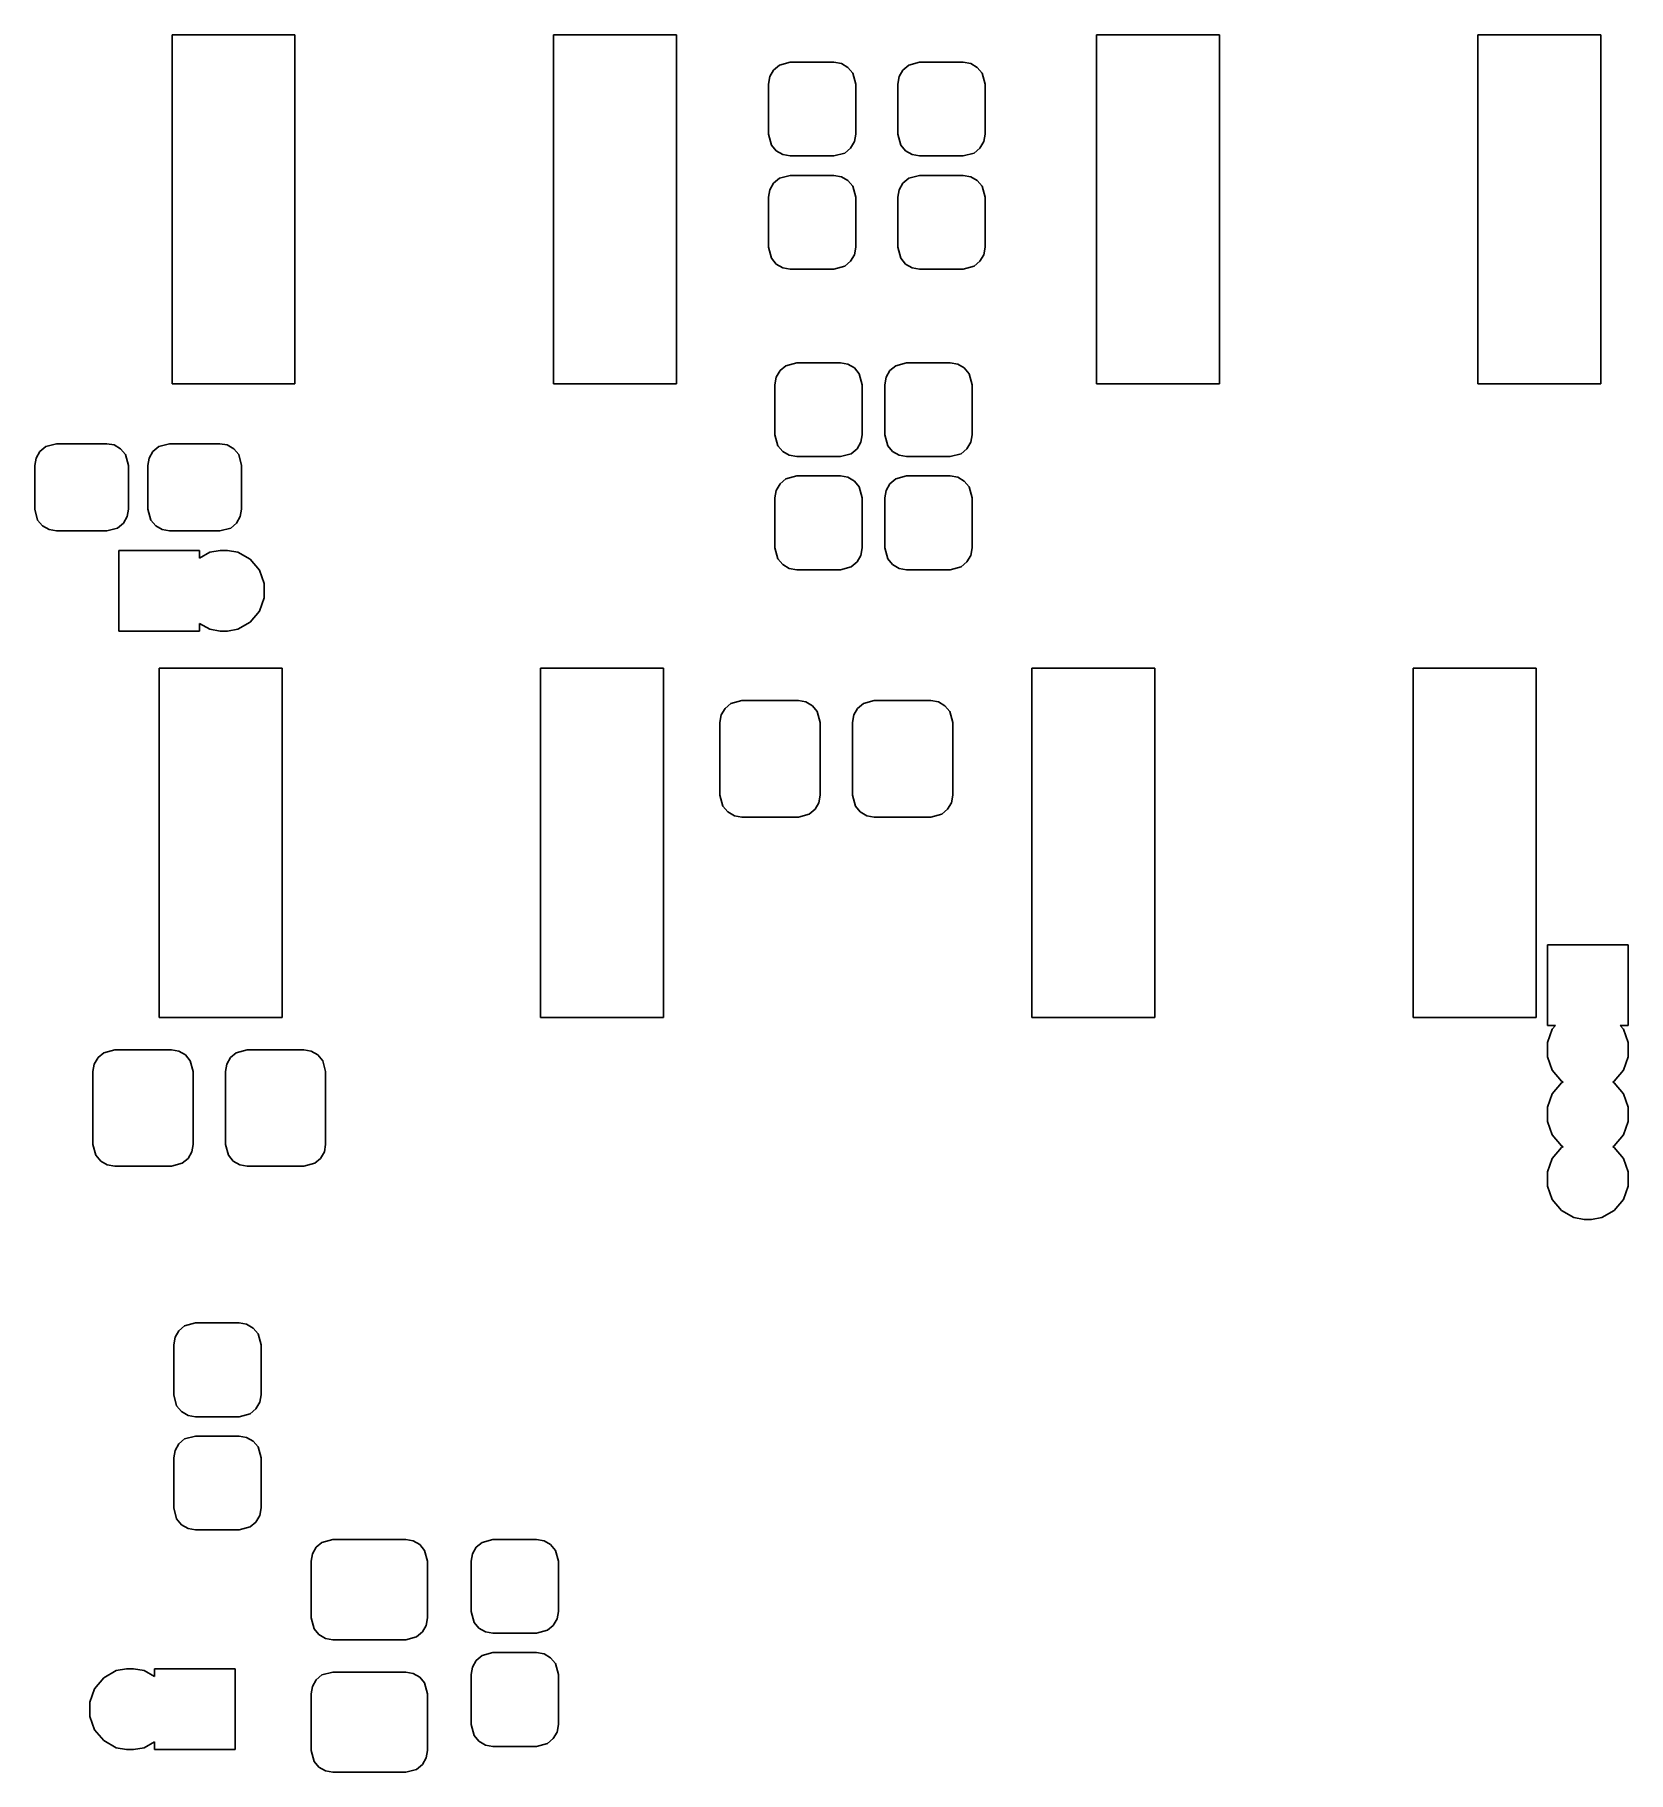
# Model space of a CAD drawing. Extents: x 144.1 to 168.7, y -90.4 to -63.5.
import ezdxf

# ---------------------------------------------------------------- set-up
doc = ezdxf.new("R2010")
doc.units = 0
doc.header["$MEASUREMENT"] = 0
doc.layers.add('BLACK', color=7, linetype='CONTINUOUS')

msp = doc.modelspace()

# ---------------------------------------------------------------- linework, layer by layer
at = {"layer": 'BLACK', "linetype": 'CONTINUOUS'}
for p, q in [((146.2, -68.9), (146.2, -63.5)), ((146.2, -63.5), (148.1, -63.5)), ((148.1, -63.5), (148.1, -68.9)), ((152.1, -68.9), (152.1, -63.5)), ((152.1, -63.5), (154, -63.5)), ((154, -63.5), (154, -68.9)), ((160.5, -68.9), (160.5, -63.5)), ((160.5, -63.5), (162.4, -63.5)), ((162.4, -63.5), (162.4, -68.9)), ((166.4, -68.9), (166.4, -63.5)), ((166.4, -63.5), (168.3, -63.5)), ((168.3, -63.5), (168.3, -68.9)), ((155.594, -63.9702), (155.762, -63.925)), ((155.762, -63.925), (156.438, -63.925)), ((156.438, -63.925), (156.553, -63.9454)), ((156.553, -63.9454), (156.654, -64.004)), ((157.594, -63.9702), (157.762, -63.925)), ((157.762, -63.925), (158.438, -63.925)), ((158.438, -63.925), (158.553, -63.9454)), ((158.553, -63.9454), (158.654, -64.004)), ((155.425, -64.2625), (155.445, -64.1471)), ((155.445, -64.1471), (155.504, -64.0456)), ((155.504, -64.0456), (155.594, -63.9702)), ((156.654, -64.004), (156.73, -64.0938)), ((156.73, -64.0938), (156.775, -64.2625)), ((157.425, -64.2625), (157.445, -64.1471)), ((157.445, -64.1471), (157.504, -64.0456)), ((157.504, -64.0456), (157.594, -63.9702)), ((158.654, -64.004), (158.73, -64.0938)), ((158.73, -64.0938), (158.775, -64.2625)), ((155.425, -65.0375), (155.425, -64.2625)), ((156.775, -64.2625), (156.775, -65.0375)), ((157.425, -65.0375), (157.425, -64.2625)), ((158.775, -64.2625), (158.775, -65.0375)), ((155.47, -65.2062), (155.425, -65.0375)), ((156.775, -65.0375), (156.755, -65.1529)), ((157.47, -65.2062), (157.425, -65.0375)), ((158.775, -65.0375), (158.755, -65.1529)), ((155.546, -65.296), (155.47, -65.2062)), ((155.647, -65.3546), (155.546, -65.296)), ((156.696, -65.2544), (156.606, -65.3298)), ((156.755, -65.1529), (156.696, -65.2544)), ((157.546, -65.296), (157.47, -65.2062)), ((157.647, -65.3546), (157.546, -65.296)), ((158.696, -65.2544), (158.606, -65.3298)), ((158.755, -65.1529), (158.696, -65.2544)), ((155.762, -65.375), (155.647, -65.3546)), ((156.438, -65.375), (155.762, -65.375)), ((156.606, -65.3298), (156.438, -65.375)), ((157.762, -65.375), (157.647, -65.3546)), ((158.438, -65.375), (157.762, -65.375)), ((158.606, -65.3298), (158.438, -65.375)), ((155.445, -65.8971), (155.504, -65.7956)), ((155.504, -65.7956), (155.594, -65.7202)), ((155.594, -65.7202), (155.762, -65.675)), ((155.762, -65.675), (156.438, -65.675)), ((156.438, -65.675), (156.553, -65.6954)), ((156.553, -65.6954), (156.654, -65.754)), ((156.654, -65.754), (156.73, -65.8438)), ((157.445, -65.8971), (157.504, -65.7956)), ((157.504, -65.7956), (157.594, -65.7202)), ((157.594, -65.7202), (157.762, -65.675)), ((157.762, -65.675), (158.438, -65.675)), ((158.438, -65.675), (158.553, -65.6954)), ((158.553, -65.6954), (158.654, -65.754)), ((158.654, -65.754), (158.73, -65.8438)), ((155.425, -66.0125), (155.445, -65.8971)), ((155.425, -66.7875), (155.425, -66.0125)), ((156.73, -65.8438), (156.775, -66.0125)), ((156.775, -66.0125), (156.775, -66.7875)), ((157.425, -66.0125), (157.445, -65.8971)), ((157.425, -66.7875), (157.425, -66.0125)), ((158.73, -65.8438), (158.775, -66.0125)), ((158.775, -66.0125), (158.775, -66.7875)), ((155.47, -66.9562), (155.425, -66.7875)), ((156.755, -66.9029), (156.696, -67.0044)), ((156.775, -66.7875), (156.755, -66.9029)), ((157.47, -66.9562), (157.425, -66.7875)), ((158.755, -66.9029), (158.696, -67.0044)), ((158.775, -66.7875), (158.755, -66.9029)), ((155.546, -67.046), (155.47, -66.9562)), ((155.647, -67.1046), (155.546, -67.046)), ((155.762, -67.125), (155.647, -67.1046)), ((156.438, -67.125), (155.762, -67.125)), ((156.606, -67.0798), (156.438, -67.125)), ((156.696, -67.0044), (156.606, -67.0798)), ((157.546, -67.046), (157.47, -66.9562)), ((157.647, -67.1046), (157.546, -67.046)), ((157.762, -67.125), (157.647, -67.1046)), ((158.438, -67.125), (157.762, -67.125)), ((158.606, -67.0798), (158.438, -67.125)), ((158.696, -67.0044), (158.606, -67.0798)), ((155.525, -68.9125), (155.545, -68.7971)), ((155.545, -68.7971), (155.604, -68.6956)), ((155.604, -68.6956), (155.694, -68.6202)), ((155.694, -68.6202), (155.862, -68.575)), ((155.862, -68.575), (156.537, -68.575)), ((156.537, -68.575), (156.653, -68.5954)), ((156.653, -68.5954), (156.754, -68.654)), ((156.754, -68.654), (156.83, -68.7437)), ((156.83, -68.7437), (156.875, -68.9125)), ((157.225, -68.9125), (157.245, -68.7971)), ((157.245, -68.7971), (157.304, -68.6956)), ((157.304, -68.6956), (157.394, -68.6202)), ((157.394, -68.6202), (157.562, -68.575)), ((157.562, -68.575), (158.237, -68.575)), ((158.237, -68.575), (158.353, -68.5954)), ((158.353, -68.5954), (158.454, -68.654)), ((158.454, -68.654), (158.53, -68.7437)), ((158.53, -68.7437), (158.575, -68.9125)), ((148.1, -68.9), (146.2, -68.9)), ((154, -68.9), (152.1, -68.9)), ((155.525, -69.6875), (155.525, -68.9125)), ((156.875, -68.9125), (156.875, -69.6875)), ((157.225, -69.6875), (157.225, -68.9125)), ((158.575, -68.9125), (158.575, -69.6875)), ((162.4, -68.9), (160.5, -68.9)), ((168.3, -68.9), (166.4, -68.9)), ((144.154, -69.9456), (144.244, -69.8702)), ((144.244, -69.8702), (144.412, -69.825)), ((144.412, -69.825), (145.188, -69.825)), ((145.188, -69.825), (145.303, -69.8454)), ((145.303, -69.8454), (145.404, -69.904)), ((145.904, -69.9456), (145.994, -69.8702)), ((145.994, -69.8702), (146.162, -69.825)), ((146.162, -69.825), (146.938, -69.825)), ((146.938, -69.825), (147.053, -69.8454)), ((147.053, -69.8454), (147.154, -69.904)), ((155.57, -69.8563), (155.525, -69.6875)), ((155.646, -69.946), (155.57, -69.8563)), ((156.855, -69.8029), (156.796, -69.9044)), ((156.875, -69.6875), (156.855, -69.8029)), ((157.27, -69.8563), (157.225, -69.6875)), ((157.346, -69.946), (157.27, -69.8563)), ((158.555, -69.8029), (158.496, -69.9044)), ((158.575, -69.6875), (158.555, -69.8029)), ((144.075, -70.1625), (144.095, -70.0471)), ((144.095, -70.0471), (144.154, -69.9456)), ((145.404, -69.904), (145.48, -69.9937)), ((145.48, -69.9937), (145.525, -70.1625)), ((145.825, -70.1625), (145.845, -70.0471)), ((145.845, -70.0471), (145.904, -69.9456)), ((147.154, -69.904), (147.23, -69.9937)), ((147.23, -69.9937), (147.275, -70.1625)), ((155.747, -70.0046), (155.646, -69.946)), ((155.862, -70.025), (155.747, -70.0046)), ((156.537, -70.025), (155.862, -70.025)), ((156.706, -69.9798), (156.537, -70.025)), ((156.796, -69.9044), (156.706, -69.9798)), ((157.447, -70.0046), (157.346, -69.946)), ((157.562, -70.025), (157.447, -70.0046)), ((158.237, -70.025), (157.562, -70.025)), ((158.406, -69.9798), (158.237, -70.025)), ((158.496, -69.9044), (158.406, -69.9798)), ((144.075, -70.8375), (144.075, -70.1625)), ((145.525, -70.1625), (145.525, -70.8375)), ((145.825, -70.8375), (145.825, -70.1625)), ((147.275, -70.1625), (147.275, -70.8375)), ((155.604, -70.4456), (155.694, -70.3702)), ((155.694, -70.3702), (155.862, -70.325)), ((155.862, -70.325), (156.537, -70.325)), ((156.537, -70.325), (156.653, -70.3454)), ((156.653, -70.3454), (156.754, -70.404)), ((156.754, -70.404), (156.83, -70.4937)), ((157.304, -70.4456), (157.394, -70.3702)), ((157.394, -70.3702), (157.562, -70.325)), ((157.562, -70.325), (158.237, -70.325)), ((158.237, -70.325), (158.353, -70.3454)), ((158.353, -70.3454), (158.454, -70.404)), ((158.454, -70.404), (158.53, -70.4937)), ((155.525, -70.6625), (155.545, -70.5471)), ((155.525, -71.4375), (155.525, -70.6625)), ((155.545, -70.5471), (155.604, -70.4456)), ((156.83, -70.4937), (156.875, -70.6625)), ((156.875, -70.6625), (156.875, -71.4375)), ((157.225, -70.6625), (157.245, -70.5471)), ((157.225, -71.4375), (157.225, -70.6625)), ((157.245, -70.5471), (157.304, -70.4456)), ((158.53, -70.4937), (158.575, -70.6625)), ((158.575, -70.6625), (158.575, -71.4375)), ((144.12, -71.0062), (144.075, -70.8375)), ((145.525, -70.8375), (145.505, -70.9529)), ((145.87, -71.0062), (145.825, -70.8375)), ((147.275, -70.8375), (147.255, -70.9529)), ((144.196, -71.096), (144.12, -71.0062)), ((144.297, -71.1546), (144.196, -71.096)), ((144.412, -71.175), (144.297, -71.1546)), ((145.188, -71.175), (144.412, -71.175)), ((145.356, -71.1298), (145.188, -71.175)), ((145.446, -71.0544), (145.356, -71.1298)), ((145.505, -70.9529), (145.446, -71.0544)), ((145.946, -71.096), (145.87, -71.0062)), ((146.047, -71.1546), (145.946, -71.096)), ((146.162, -71.175), (146.047, -71.1546)), ((146.938, -71.175), (146.162, -71.175)), ((147.106, -71.1298), (146.938, -71.175)), ((147.196, -71.0544), (147.106, -71.1298)), ((147.255, -70.9529), (147.196, -71.0544)), ((145.375, -72.725), (145.375, -71.475)), ((145.375, -71.475), (146.625, -71.475)), ((146.625, -71.475), (146.625, -71.5948)), ((146.783, -71.5036), (146.945, -71.475)), ((146.945, -71.475), (147.055, -71.475)), ((147.055, -71.475), (147.217, -71.5036)), ((155.57, -71.6063), (155.525, -71.4375)), ((156.875, -71.4375), (156.855, -71.5529)), ((157.27, -71.6063), (157.225, -71.4375)), ((158.575, -71.4375), (158.555, -71.5529)), ((146.625, -71.5948), (146.783, -71.5036)), ((147.217, -71.5036), (147.408, -71.6138)), ((147.408, -71.6138), (147.55, -71.7827)), ((155.646, -71.696), (155.57, -71.6063)), ((155.747, -71.7546), (155.646, -71.696)), ((155.862, -71.775), (155.747, -71.7546)), ((156.706, -71.7298), (156.537, -71.775)), ((156.796, -71.6544), (156.706, -71.7298)), ((156.855, -71.5529), (156.796, -71.6544)), ((157.346, -71.696), (157.27, -71.6063)), ((157.447, -71.7546), (157.346, -71.696)), ((157.562, -71.775), (157.447, -71.7546)), ((158.406, -71.7298), (158.237, -71.775)), ((158.496, -71.6544), (158.406, -71.7298)), ((158.555, -71.5529), (158.496, -71.6544)), ((147.55, -71.7827), (147.625, -71.9898)), ((147.625, -71.9898), (147.625, -72.2102)), ((156.537, -71.775), (155.862, -71.775)), ((158.237, -71.775), (157.562, -71.775)), ((147.625, -72.2102), (147.55, -72.4173)), ((147.55, -72.4173), (147.408, -72.5862)), ((146.625, -72.725), (145.375, -72.725)), ((146.783, -72.6964), (146.625, -72.6052)), ((146.625, -72.6052), (146.625, -72.725)), ((146.945, -72.725), (146.783, -72.6964)), ((147.055, -72.725), (146.945, -72.725)), ((147.217, -72.6964), (147.055, -72.725)), ((147.408, -72.5862), (147.217, -72.6964)), ((146, -78.7), (146, -73.3)), ((146, -73.3), (147.9, -73.3)), ((147.9, -73.3), (147.9, -78.7)), ((151.9, -78.7), (151.9, -73.3)), ((151.9, -73.3), (153.8, -73.3)), ((153.8, -73.3), (153.8, -78.7)), ((159.5, -78.7), (159.5, -73.3)), ((159.5, -73.3), (161.4, -73.3)), ((161.4, -73.3), (161.4, -78.7)), ((165.4, -78.7), (165.4, -73.3)), ((165.4, -73.3), (167.3, -73.3)), ((167.3, -73.3), (167.3, -78.7)), ((154.754, -73.9204), (154.843, -73.8451)), ((154.843, -73.8451), (155.012, -73.8)), ((155.012, -73.8), (155.888, -73.8)), ((155.888, -73.8), (156.003, -73.8203)), ((156.003, -73.8203), (156.105, -73.8788)), ((156.105, -73.8788), (156.18, -73.9685)), ((156.804, -73.9204), (156.893, -73.8451)), ((156.893, -73.8451), (157.062, -73.8)), ((157.062, -73.8), (157.938, -73.8)), ((157.938, -73.8), (158.053, -73.8203)), ((158.053, -73.8203), (158.155, -73.8788)), ((158.155, -73.8788), (158.23, -73.9685)), ((154.675, -74.137), (154.695, -74.0217)), ((154.675, -75.263), (154.675, -74.137)), ((154.695, -74.0217), (154.754, -73.9204)), ((156.18, -73.9685), (156.225, -74.137)), ((156.225, -74.137), (156.225, -75.263)), ((156.725, -74.137), (156.745, -74.0217)), ((156.725, -75.263), (156.725, -74.137)), ((156.745, -74.0217), (156.804, -73.9204)), ((158.23, -73.9685), (158.275, -74.137)), ((158.275, -74.137), (158.275, -75.263)), ((154.72, -75.4315), (154.675, -75.263)), ((154.795, -75.5212), (154.72, -75.4315)), ((156.146, -75.4796), (156.057, -75.5549)), ((156.205, -75.3783), (156.146, -75.4796)), ((156.225, -75.263), (156.205, -75.3783)), ((156.77, -75.4315), (156.725, -75.263)), ((156.845, -75.5212), (156.77, -75.4315)), ((158.196, -75.4796), (158.107, -75.5549)), ((158.255, -75.3783), (158.196, -75.4796)), ((158.275, -75.263), (158.255, -75.3783)), ((154.897, -75.5797), (154.795, -75.5212)), ((155.012, -75.6), (154.897, -75.5797)), ((155.888, -75.6), (155.012, -75.6)), ((156.057, -75.5549), (155.888, -75.6)), ((156.947, -75.5797), (156.845, -75.5212)), ((157.062, -75.6), (156.947, -75.5797)), ((157.938, -75.6), (157.062, -75.6)), ((158.107, -75.5549), (157.938, -75.6)), ((167.475, -78.825), (167.475, -77.575)), ((167.475, -77.575), (168.725, -77.575)), ((168.725, -77.575), (168.725, -78.825)), ((147.9, -78.7), (146, -78.7)), ((153.8, -78.7), (151.9, -78.7)), ((161.4, -78.7), (159.5, -78.7)), ((167.3, -78.7), (165.4, -78.7)), ((167.599, -78.825), (167.475, -78.825)), ((167.475, -79.0898), (167.55, -78.8827)), ((167.55, -78.8827), (167.599, -78.825)), ((168.725, -78.825), (168.601, -78.825)), ((168.601, -78.825), (168.65, -78.8827)), ((168.65, -78.8827), (168.725, -79.0898)), ((145.054, -79.3204), (145.143, -79.2451)), ((145.143, -79.2451), (145.312, -79.2)), ((145.312, -79.2), (146.188, -79.2)), ((146.188, -79.2), (146.303, -79.2203)), ((146.303, -79.2203), (146.405, -79.2788)), ((146.405, -79.2788), (146.48, -79.3685)), ((147.104, -79.3204), (147.193, -79.2451)), ((147.193, -79.2451), (147.362, -79.2)), ((147.362, -79.2), (148.238, -79.2)), ((148.238, -79.2), (148.353, -79.2203)), ((148.353, -79.2203), (148.455, -79.2788)), ((148.455, -79.2788), (148.53, -79.3685)), ((167.475, -79.3102), (167.475, -79.0898)), ((168.725, -79.0898), (168.725, -79.3102)), ((144.975, -79.537), (144.995, -79.4217)), ((144.975, -80.663), (144.975, -79.537)), ((144.995, -79.4217), (145.054, -79.3204)), ((146.48, -79.3685), (146.525, -79.537)), ((146.525, -79.537), (146.525, -80.663)), ((147.025, -79.537), (147.045, -79.4217)), ((147.025, -80.663), (147.025, -79.537)), ((147.045, -79.4217), (147.104, -79.3204)), ((148.53, -79.3685), (148.575, -79.537)), ((148.575, -79.537), (148.575, -80.663)), ((167.55, -79.5173), (167.475, -79.3102)), ((167.692, -79.6862), (167.55, -79.5173)), ((168.65, -79.5173), (168.508, -79.6862)), ((168.725, -79.3102), (168.65, -79.5173)), ((167.55, -79.8827), (167.692, -79.7138)), ((167.716, -79.7), (167.692, -79.6862)), ((167.692, -79.7138), (167.716, -79.7)), ((168.508, -79.6862), (168.484, -79.7)), ((168.484, -79.7), (168.508, -79.7138)), ((168.508, -79.7138), (168.65, -79.8827)), ((167.475, -80.0898), (167.55, -79.8827)), ((168.65, -79.8827), (168.725, -80.0898)), ((167.475, -80.3102), (167.475, -80.0898)), ((167.55, -80.5173), (167.475, -80.3102)), ((168.725, -80.3102), (168.65, -80.5173)), ((168.725, -80.0898), (168.725, -80.3102)), ((167.692, -80.6862), (167.55, -80.5173)), ((168.65, -80.5173), (168.508, -80.6862)), ((145.02, -80.8315), (144.975, -80.663)), ((145.095, -80.9212), (145.02, -80.8315)), ((146.446, -80.8796), (146.357, -80.9549)), ((146.505, -80.7783), (146.446, -80.8796)), ((146.525, -80.663), (146.505, -80.7783)), ((147.07, -80.8315), (147.025, -80.663)), ((147.145, -80.9212), (147.07, -80.8315)), ((148.496, -80.8796), (148.407, -80.9549)), ((148.555, -80.7783), (148.496, -80.8796)), ((148.575, -80.663), (148.555, -80.7783)), ((167.475, -81.0898), (167.55, -80.8827)), ((167.55, -80.8827), (167.692, -80.7138)), ((167.716, -80.7), (167.692, -80.6862)), ((167.692, -80.7138), (167.716, -80.7)), ((168.508, -80.6862), (168.484, -80.7)), ((168.484, -80.7), (168.508, -80.7138)), ((168.508, -80.7138), (168.65, -80.8827)), ((168.65, -80.8827), (168.725, -81.0898)), ((145.197, -80.9797), (145.095, -80.9212)), ((145.312, -81), (145.197, -80.9797)), ((146.188, -81), (145.312, -81)), ((146.357, -80.9549), (146.188, -81)), ((147.247, -80.9797), (147.145, -80.9212)), ((147.362, -81), (147.247, -80.9797)), ((148.238, -81), (147.362, -81)), ((148.407, -80.9549), (148.238, -81)), ((167.475, -81.3102), (167.475, -81.0898)), ((168.725, -81.0898), (168.725, -81.3102)), ((167.55, -81.5173), (167.475, -81.3102)), ((168.725, -81.3102), (168.65, -81.5173)), ((167.692, -81.6862), (167.55, -81.5173)), ((167.883, -81.7964), (167.692, -81.6862)), ((168.508, -81.6862), (168.317, -81.7964)), ((168.65, -81.5173), (168.508, -81.6862)), ((168.045, -81.825), (167.883, -81.7964)), ((168.155, -81.825), (168.045, -81.825)), ((168.317, -81.7964), (168.155, -81.825)), ((146.245, -83.6471), (146.304, -83.5456)), ((146.304, -83.5456), (146.394, -83.4702)), ((146.394, -83.4702), (146.562, -83.425)), ((146.562, -83.425), (147.237, -83.425)), ((147.237, -83.425), (147.353, -83.4454)), ((147.353, -83.4454), (147.454, -83.504)), ((147.454, -83.504), (147.53, -83.5938)), ((146.225, -83.7625), (146.245, -83.6471)), ((146.225, -84.5375), (146.225, -83.7625)), ((147.53, -83.5938), (147.575, -83.7625)), ((147.575, -83.7625), (147.575, -84.5375)), ((146.27, -84.7062), (146.225, -84.5375)), ((147.555, -84.6529), (147.496, -84.7544)), ((147.575, -84.5375), (147.555, -84.6529)), ((146.346, -84.796), (146.27, -84.7062)), ((146.447, -84.8546), (146.346, -84.796)), ((146.562, -84.875), (146.447, -84.8546)), ((147.237, -84.875), (146.562, -84.875)), ((147.406, -84.8298), (147.237, -84.875)), ((147.496, -84.7544), (147.406, -84.8298)), ((146.394, -85.2202), (146.562, -85.175)), ((146.562, -85.175), (147.237, -85.175)), ((147.237, -85.175), (147.353, -85.1954)), ((146.225, -85.5125), (146.245, -85.3971)), ((146.245, -85.3971), (146.304, -85.2956)), ((146.304, -85.2956), (146.394, -85.2202)), ((147.353, -85.1954), (147.454, -85.254)), ((147.454, -85.254), (147.53, -85.3438)), ((147.53, -85.3438), (147.575, -85.5125)), ((146.225, -86.2875), (146.225, -85.5125)), ((147.575, -85.5125), (147.575, -86.2875)), ((146.27, -86.4562), (146.225, -86.2875)), ((146.346, -86.546), (146.27, -86.4562)), ((147.496, -86.5044), (147.406, -86.5798)), ((147.555, -86.4029), (147.496, -86.5044)), ((147.575, -86.2875), (147.555, -86.4029)), ((146.447, -86.6046), (146.346, -86.546)), ((146.562, -86.625), (146.447, -86.6046)), ((147.237, -86.625), (146.562, -86.625)), ((147.406, -86.5798), (147.237, -86.625)), ((148.518, -86.8201), (148.687, -86.775)), ((148.687, -86.775), (149.813, -86.775)), ((149.813, -86.775), (149.928, -86.7953)), ((149.928, -86.7953), (150.03, -86.8538)), ((150.994, -86.8202), (151.162, -86.775)), ((151.162, -86.775), (151.838, -86.775)), ((151.838, -86.775), (151.953, -86.7954)), ((151.953, -86.7954), (152.054, -86.854)), ((148.35, -87.112), (148.37, -86.9967)), ((148.37, -86.9967), (148.429, -86.8954)), ((148.429, -86.8954), (148.518, -86.8201)), ((150.03, -86.8538), (150.105, -86.9435)), ((150.105, -86.9435), (150.15, -87.112)), ((150.825, -87.1125), (150.845, -86.9971)), ((150.845, -86.9971), (150.904, -86.8956)), ((150.904, -86.8956), (150.994, -86.8202)), ((152.054, -86.854), (152.13, -86.9437)), ((152.13, -86.9437), (152.175, -87.1125)), ((148.35, -87.988), (148.35, -87.112)), ((150.15, -87.112), (150.15, -87.988)), ((150.825, -87.8875), (150.825, -87.1125)), ((152.175, -87.1125), (152.175, -87.8875)), ((148.395, -88.1565), (148.35, -87.988)), ((150.13, -88.1033), (150.071, -88.2046)), ((150.15, -87.988), (150.13, -88.1033)), ((150.87, -88.0562), (150.825, -87.8875)), ((150.946, -88.146), (150.87, -88.0562)), ((151.047, -88.2046), (150.946, -88.146)), ((152.096, -88.1044), (152.006, -88.1798)), ((152.155, -88.0029), (152.096, -88.1044)), ((152.175, -87.8875), (152.155, -88.0029)), ((148.47, -88.2462), (148.395, -88.1565)), ((148.572, -88.3047), (148.47, -88.2462)), ((148.687, -88.325), (148.572, -88.3047)), ((149.813, -88.325), (148.687, -88.325)), ((149.982, -88.2799), (149.813, -88.325)), ((150.071, -88.2046), (149.982, -88.2799)), ((151.162, -88.225), (151.047, -88.2046)), ((151.838, -88.225), (151.162, -88.225)), ((152.006, -88.1798), (151.838, -88.225)), ((150.845, -88.7471), (150.904, -88.6456)), ((150.904, -88.6456), (150.994, -88.5702)), ((150.994, -88.5702), (151.162, -88.525)), ((151.162, -88.525), (151.838, -88.525)), ((151.838, -88.525), (151.953, -88.5454)), ((151.953, -88.5454), (152.054, -88.604)), ((152.054, -88.604), (152.13, -88.6937)), ((145, -89.0827), (145.142, -88.9138)), ((145.142, -88.9138), (145.333, -88.8036)), ((145.333, -88.8036), (145.495, -88.775)), ((145.495, -88.775), (145.605, -88.775)), ((145.605, -88.775), (145.767, -88.8036)), ((145.767, -88.8036), (145.925, -88.8948)), ((145.925, -88.8948), (145.925, -88.775)), ((145.925, -88.775), (147.175, -88.775)), ((147.175, -88.775), (147.175, -90.025)), ((148.37, -89.0467), (148.429, -88.9454)), ((148.429, -88.9454), (148.518, -88.8701)), ((148.518, -88.8701), (148.687, -88.825)), ((148.687, -88.825), (149.813, -88.825)), ((149.813, -88.825), (149.928, -88.8453)), ((149.928, -88.8453), (150.03, -88.9038)), ((150.03, -88.9038), (150.105, -88.9935)), ((150.825, -88.8625), (150.845, -88.7471)), ((150.825, -89.6375), (150.825, -88.8625)), ((152.13, -88.6937), (152.175, -88.8625)), ((152.175, -88.8625), (152.175, -89.6375)), ((144.925, -89.2898), (145, -89.0827)), ((148.35, -89.162), (148.37, -89.0467)), ((148.35, -90.038), (148.35, -89.162)), ((150.105, -88.9935), (150.15, -89.162)), ((150.15, -89.162), (150.15, -90.038)), ((144.925, -89.5102), (144.925, -89.2898)), ((145, -89.7173), (144.925, -89.5102)), ((145.142, -89.8862), (145, -89.7173)), ((150.87, -89.8062), (150.825, -89.6375)), ((152.155, -89.7529), (152.096, -89.8544)), ((152.175, -89.6375), (152.155, -89.7529)), ((145.333, -89.9964), (145.142, -89.8862)), ((145.495, -90.025), (145.333, -89.9964)), ((145.605, -90.025), (145.495, -90.025)), ((145.767, -89.9964), (145.605, -90.025)), ((145.925, -89.9052), (145.767, -89.9964)), ((145.925, -90.025), (145.925, -89.9052)), ((147.175, -90.025), (145.925, -90.025)), ((150.946, -89.896), (150.87, -89.8062)), ((151.047, -89.9546), (150.946, -89.896)), ((151.162, -89.975), (151.047, -89.9546)), ((151.838, -89.975), (151.162, -89.975)), ((152.006, -89.9298), (151.838, -89.975)), ((152.096, -89.8544), (152.006, -89.9298)), ((148.395, -90.2065), (148.35, -90.038)), ((148.47, -90.2962), (148.395, -90.2065)), ((148.572, -90.3547), (148.47, -90.2962)), ((150.071, -90.2546), (149.982, -90.3299)), ((150.13, -90.1533), (150.071, -90.2546)), ((150.15, -90.038), (150.13, -90.1533)), ((148.687, -90.375), (148.572, -90.3547)), ((149.813, -90.375), (148.687, -90.375)), ((149.982, -90.3299), (149.813, -90.375))]:
    msp.add_line(p, q, dxfattribs=at)

doc.saveas('drawing.dxf')
